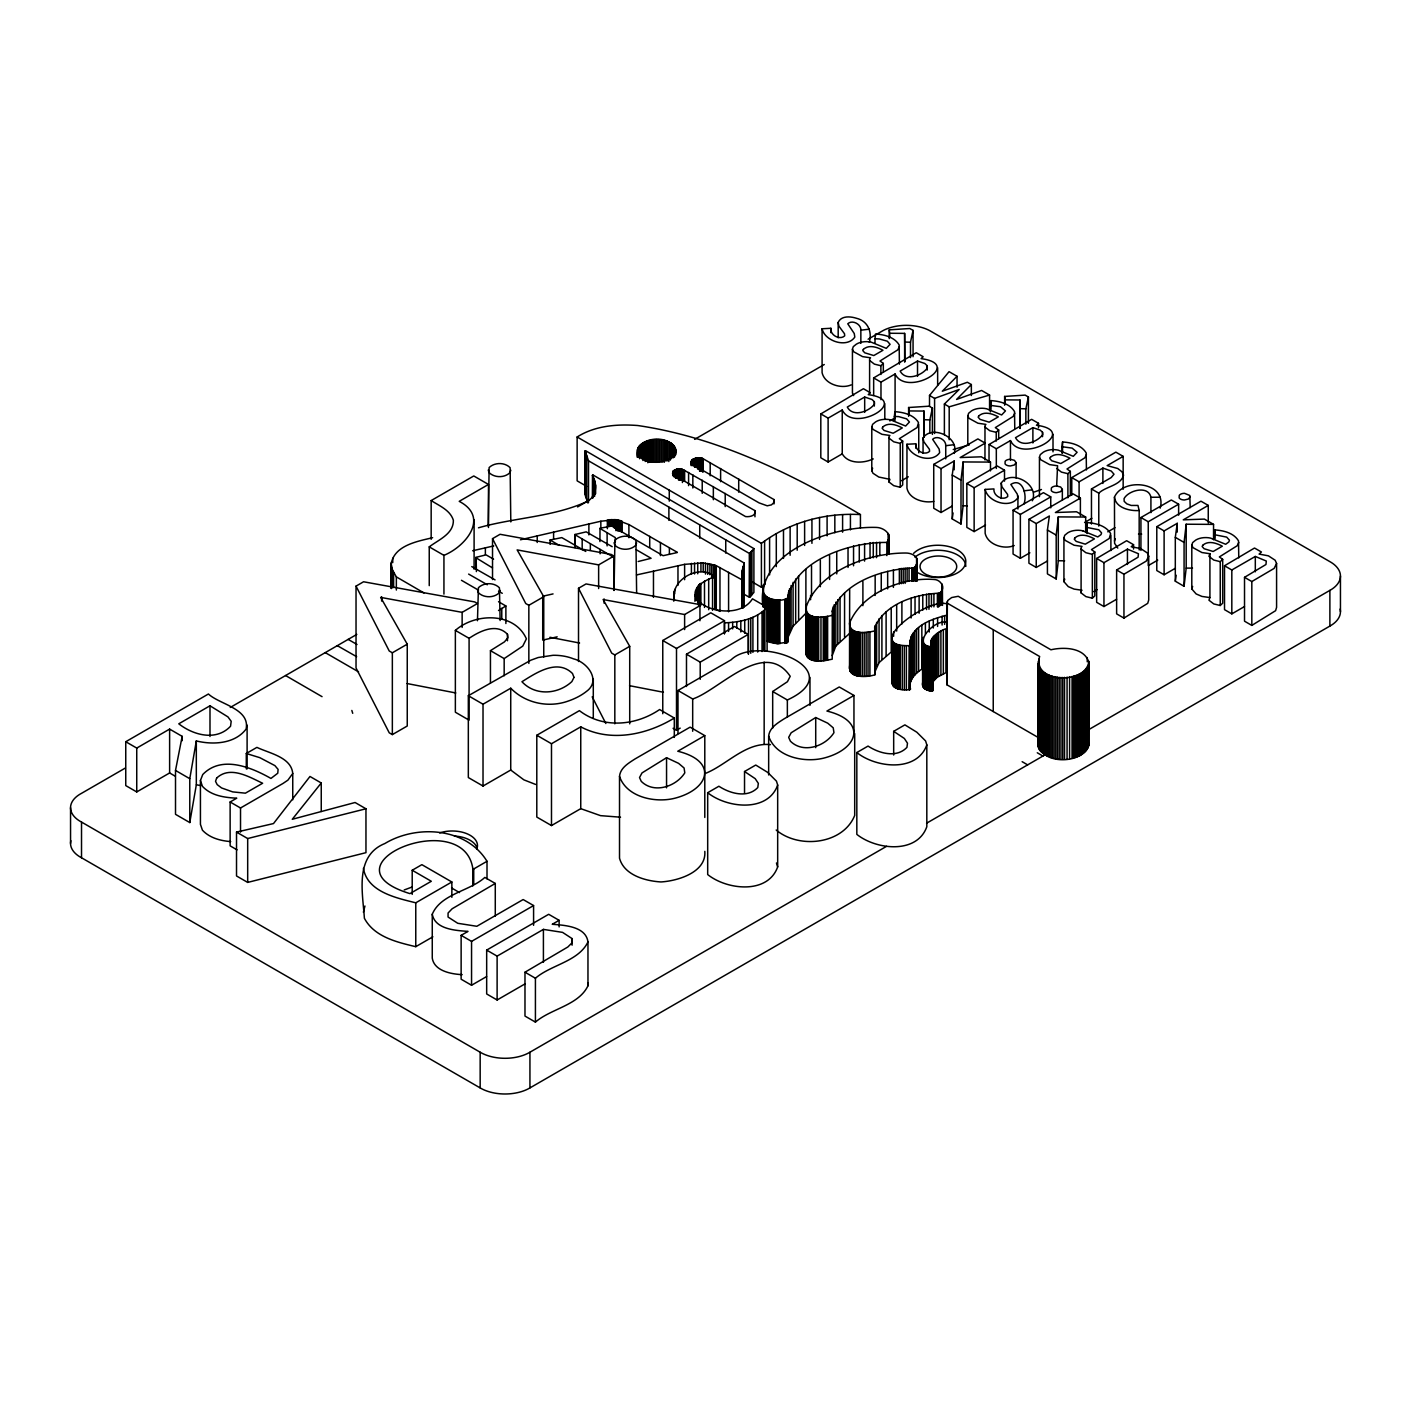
<?xml version="1.0" encoding="UTF-8"?>
<svg xmlns="http://www.w3.org/2000/svg" width="1411" height="1411" viewBox="0 0 1411 1411"><rect width="100%" height="100%" fill="white"/><g stroke="black" fill="none" stroke-linecap="round" stroke-linejoin="round"><path stroke-width="1.5" d="M869.599 393.334L869.617 359.082L870.569 357.794L862.597 356.63L853.637 351.709L852.438 349.187L853.285 346.647L856.301 344.196A13.581 7.831 0 0 1 871.222 342.167L886.284 348.358L890.094 344.319L887.325 341.197L879.3 338.94L875.014 338.763L875.014 343.138M894.362 416.439L894.891 411.677C903.587 412.241 913.711 414.658 918.508 422.612L917.132 427.533L899.336 438.68L902.67 441.079L902.67 484.943L900.236 487.271L893.745 485.666L888.948 481.98L888.965 436.757L889.918 435.47L881.946 434.306L872.986 429.385L871.786 426.863L872.633 424.323L875.649 421.871A13.581 7.831 0 0 1 890.57 419.843L905.633 426.034L909.442 421.995L906.673 418.873L898.648 416.615L894.362 416.439L894.362 420.813M888.948 481.98L889.918 479.334L878.788 477.041L872.986 473.249L871.786 470.727L871.786 426.863M984.966 459.933L984.984 425.681L985.919 424.394L977.946 423.229L968.987 418.309L967.805 415.786L968.634 413.264L971.668 410.795A13.581 7.831 0 0 1 986.589 408.767L1001.651 414.957L1005.461 410.918L1000.47 406.738L990.363 405.363L990.363 411.941M1056.645 486.001L1060.649 487.007L1062.342 489.37L1060.596 491.663L1056.645 492.668A5.556 3.21 0 0 1 1051.283 490.587L1051.371 488.03A5.591 3.228 0 0 1 1056.645 486.001L1057.58 465.753L1049.608 464.607L1040.648 459.686L1039.448 457.164L1040.295 454.624L1043.329 452.173A13.581 7.831 0 0 1 1058.25 450.144L1073.295 456.317L1077.104 452.296L1072.131 448.098L1062.024 446.723L1062.024 453.319M1086.488 531.753L1087.017 522.599C1095.712 523.164 1105.854 525.58 1110.651 533.552L1109.258 538.455L1091.461 549.602L1094.813 552.001L1094.813 595.883L1092.361 598.193L1085.888 596.606L1081.091 592.902L1081.108 547.68L1082.043 546.392L1074.071 545.228L1065.111 540.325L1063.929 537.785L1064.758 535.263L1067.792 532.794A13.581 7.831 0 0 1 1082.713 530.783M1081.091 592.902L1081.108 591.562M1088.816 662.147C1084.83 685.023 1031.723 682.801 1039.642 656.503L946.834 602.92L947.963 600.328L951.667 597.558L958.245 596.289L1050.93 649.783C1063.629 646.82 1084.212 647.402 1088.816 662.147L1088.798 745.061C1082.819 765.556 1036.626 764.921 1038.778 741.022M1088.798 745.061L1088.71 742.909M488.471 527.502L488.471 484.449L459.21 501.346C489.723 517.255 465.983 546.269 443.936 555.352L443.936 594.119M1023.91 504.009C1027.49 495.702 1022.622 476.9 1010.823 484.432L1017.313 494.167L1017.86 497.748C1010.082 509.212 987.735 501.857 985.143 489.405L993.944 488.929C993.009 495.702 1002.727 501.117 1007.771 496.496L1007.56 494.379L1001.986 486.883L1001.228 483.073C1010.787 469.087 1039.572 483.532 1032.358 500.782M593.308 475.154L744.214 563.042L742.309 570.379L741.974 579.798L716.277 565.688L703.207 562.918L684.617 564.347L636.467 574.947M762.945 606.642C754.479 551.348 833.337 525.897 876.443 527.432C883.85 527.555 893.533 534.716 886.849 542.459L886.849 555.617M832.225 611.704C842.279 582.514 882.969 568.968 912.035 568.139C914.804 568.368 916.497 565.282 916.903 562.918C918.914 556.163 911.189 552.953 905.827 553.024C869.017 552.865 818.98 570.361 805.981 607.33L806.104 654.263C809.967 664.299 824.183 660.718 832.225 659.202L832.349 609.94M832.225 655.586L835.841 646.044L849.669 633.345M874.697 627.225L874.943 630.876C867.201 632.692 849.863 635.62 849.475 623.292C861.874 592.691 902.088 577.187 933.87 579.462C940.925 579.48 946.164 588.14 939.726 593.131C915.122 594.225 885.667 603.344 874.697 627.225L874.943 674.758C866.654 677.668 845.965 678.568 850.022 664.122M714.724 609.57L714.724 576.658C699.274 563.06 669.184 580.556 674.546 600.38M892.175 679.396C889.759 689.326 902.917 690.737 909.601 689.626L909.919 642.816C911.7 625.302 932.742 618.829 947.204 615.055L947.204 623.838M714.724 576.658C660.33 596.888 734.073 628.565 752.451 598.811L767.108 607.277C756.508 619.147 739.611 622.286 724.425 622.833L724.425 633.804M820.814 413.917L863.426 388.731L870.305 392.717L868.259 394.639C912.035 400.512 853.743 433.9 842.244 409.984L828.116 418.132L820.814 413.917L820.814 457.781L828.116 462.014L842.244 453.848L842.244 409.984M873.656 377.919L916.268 352.732L923.147 356.718L921.101 358.641C964.877 364.514 906.585 397.902 895.085 373.986L880.975 382.134L873.656 377.919L873.656 395.468M989.023 444.518L1031.617 419.332L1038.514 423.318L1036.468 425.24C1080.244 431.131 1021.934 464.501 1010.452 440.585L996.325 448.751L989.023 444.518L989.023 462.067M945.776 603.626C925.933 598.828 860.163 647.508 910.289 645.603M767.02 641L777.285 643.698L787.691 642.093L787.955 597.611C795.875 559.338 851.609 541.824 886.849 542.459M787.797 641.952L788.432 592.549M946.411 622.145C932.389 619.641 910.412 646.943 933.112 646.785M391.147 588.334L391.147 564.206C394.004 545.369 417.391 541.365 432.63 537.697M931.648 683.189L937.098 677.351L945.917 672.677L945.917 628.812C940.149 630.276 925.246 639.836 933.13 646.344L932.565 690.879L932.83 646.079M875.014 338.763L875.543 334.001C884.238 334.566 894.362 336.982 899.16 344.937L899.407 364.161M990.363 405.363L990.892 400.601C999.588 401.165 1009.729 403.581 1014.527 411.553L1014.774 428.574M1062.024 446.723L1062.554 441.978C1071.249 442.543 1081.39 444.959 1086.188 452.913L1086.435 469.934M1214.36 539.073L1214.906 529.919C1223.584 530.501 1233.725 532.899 1238.523 540.872L1238.77 557.892M952.302 505.985L941.031 512.493L933.729 508.26L933.729 464.395L941.031 468.611L954.171 461.027L952.231 475.084L952.231 518.948L960.997 524.01L960.997 480.146L963.113 461.944L990.487 462.085L990.487 470.868M960.997 524.01L963.113 505.808L963.113 461.944M1047.491 560.943L1036.238 567.451L1028.919 563.218L1028.919 519.354L1036.238 523.569L1049.361 516.003L1047.421 530.042L1047.421 573.907L1056.204 578.969L1056.204 535.104L1058.303 516.902L1085.676 517.043L1085.676 532.406M1056.204 578.969L1058.303 560.767L1058.303 516.902M1175.363 568.263L1164.11 574.771L1156.791 570.555L1156.791 526.673L1164.11 530.906L1177.25 523.322L1175.31 537.362L1175.31 581.226L1184.076 586.306L1184.076 542.424L1186.192 524.222L1213.548 524.381L1213.548 539.725M1184.076 586.306L1186.192 568.104L1186.192 524.222M637.49 449.386C638.619 466.23 670.102 466.106 675.693 451.767C673.752 432.648 632.199 435.752 637.313 457.323M806.334 648.566L806.104 654.263M952.231 518.948L953.06 512.934M1175.31 581.226L1176.139 575.212M777.673 785.063C767.866 812.718 727 808.203 707.687 792.717L707.687 874.555C727 890.041 767.866 894.556 777.673 866.883L777.673 785.063L776.456 781.147L767.69 772.399L755.749 765.044L744.532 771.517L744.532 793.053M926.815 744.885C917.009 772.54 876.16 768.025 856.83 752.557L856.83 834.377C876.16 849.863 917.009 854.378 926.815 826.723L926.815 744.885L925.616 740.969L916.833 732.221L904.892 724.866L893.674 731.339L893.674 755.026M677.985 733.561L677.985 690.49L731.074 659.837C758.271 633.38 851.292 670.419 787.356 699.979L772.681 691.513L772.681 728.111M125.755 741.727L136.744 748.077L169.62 729.099L182.16 736.348L175.511 770.441L175.511 814.323L189.779 822.56L189.779 778.696L196.323 740.934C213.096 745.061 234.861 743.879 246.096 729.081C250.311 708.657 219.463 704.424 208.422 694L125.755 741.727L125.755 785.592L136.744 791.941L169.62 772.963L174.999 776.068M189.779 822.56L196.323 784.798L196.323 740.934M704.812 851.362C706.505 872.227 677.985 880.923 660.983 881.946C645.356 881.011 624.068 875.155 619.517 858.205L619.517 776.385C620.24 767.866 628.565 763.139 635.003 758.959L690.12 727.141L704.794 735.625L704.794 817.445M768.66 774.974L768.66 736.207C769.383 727.706 777.708 722.961 784.163 718.799L839.263 686.981L853.955 695.447L853.955 732.062M468.329 695.729L530.783 660.207L538.173 657.526L553.059 655.286A34.111 19.701 0 0 1 573.536 658.849C587.576 662.27 601.633 680.702 586.2 691.619A62.066 35.839 0 0 1 565.282 702.025C546.216 707.616 524.769 702.537 510.729 688.215L483.021 704.212L468.329 695.729L468.329 777.549L483.021 786.033L510.729 770.036L510.729 688.215M910.501 357.583L910.501 342.238L913.058 330.386L909.795 328.516L889.265 329.839L889.265 338.622M853.955 695.447L826.934 711.056C867.059 720.862 858.893 748.818 824.447 757.936C804.87 763.122 775.785 757.266 768.66 736.207M929.849 433.071L929.849 419.914L932.406 408.079L929.143 406.192L908.613 407.514L908.613 416.298M1025.85 424.182L1025.85 408.837L1028.407 397.002L1025.162 395.115L1004.632 396.438L1004.632 405.222M788.432 636.414L793.088 626.184L805.893 613.291L805.893 569.427M787.92 597.77C781.694 602.709 762.593 600.557 762.945 589.092M921.842 625.285L921.842 669.149C915.422 673.241 907.837 680.843 910.554 689.168M432.86 936.816L415.769 946.675C396.844 942.195 374.232 936.851 364.391 918.279C362.715 892.475 354.408 855.842 384.886 843.513C416.721 824.341 466.353 827.428 487.007 861.292L487.007 878.841M363.403 912.229L364.938 906.003M899.407 346.612L897.784 349.857L879.988 361.004L883.321 363.403L883.321 372.169M1014.774 413.211L1013.133 416.457L995.337 427.604L998.688 430.002L998.688 438.786M1086.435 454.589L1084.794 457.834L1066.998 468.981L1070.349 471.38L1070.349 495.508M1238.77 542.529L1237.147 545.775L1219.351 556.922L1222.684 559.338L1222.684 603.202L1220.25 605.513L1213.76 603.926L1208.962 600.222L1209.915 597.576L1209.915 553.712L1201.943 552.548L1192.983 547.644L1191.801 545.122L1192.648 542.582L1195.664 540.131A13.581 7.831 0 0 1 1210.585 538.102L1225.648 544.276L1228.875 541.93L1229.457 540.237L1226.688 537.115L1214.36 534.681M462.173 974.648C451.273 974.101 434.271 971.085 432.26 958.122L432.26 914.257C440.796 893.798 469.598 891.293 484.837 877.43L495.279 883.445L495.279 916.356M1148.713 556.181L1146.243 561.102L1123.95 574.224L1116.63 569.991L1116.63 613.873L1123.95 618.089L1147.707 603.361L1148.713 600.045L1148.713 556.181L1147.284 552.918L1140.564 548.526L1131.234 546.762L1133.544 544.681L1126.648 540.713L1096.647 558.456L1096.647 602.321L1103.949 606.536L1116.595 599.252M1276.585 563.5L1274.115 568.421L1251.822 581.544L1244.52 577.328L1244.52 621.193L1251.822 625.408L1275.597 610.681L1276.585 607.365L1276.585 563.5L1275.156 560.238L1268.436 555.846L1259.106 554.082L1261.416 552.001L1254.52 548.032L1224.519 565.776L1224.519 609.64L1231.821 613.873L1244.467 606.571M691.249 461.291L691.461 463.372L695.923 466.441L759.065 502.88L767.231 505.808L771.464 504.873L773.845 502.598L773.969 499.565L702.872 458.593L697.969 457.834L693.013 459.298L691.249 461.291L691.249 465.683M871.786 470.727L872.633 468.205M1082.043 590.257L1074.071 589.092L1068.268 586.623L1063.929 581.667L1064.758 579.127M1117.794 548.103L1114.584 543.323L1114.461 497.131C1123.05 477.077 1167.514 481.768 1160.177 508.154M1114.461 541.013L1115.201 538.755M1209.915 597.576L1201.943 596.43L1196.14 593.943L1191.801 588.987L1192.648 586.447M923.217 681.248C920.025 687.245 927.274 691.566 932.495 690.896M587.964 941.948C578.528 961.579 550.925 964.754 535.422 978.246L524.98 972.214L524.98 1016.079L535.422 1022.111C550.925 1008.636 578.528 1005.443 587.964 985.813L587.964 941.948C585.971 926.339 564.312 925.21 552.248 924.293L559.126 920.325L559.126 926.904M488.259 526.038L489.123 467.57C494.591 462.261 504.732 462.173 510.112 467.676L510.817 521.929M477.465 620.734L478.435 587.699C483.902 582.373 494.062 582.284 499.423 587.805L500.129 620.505M614.067 590.063L614.931 540.219C620.399 534.892 630.558 534.804 635.92 540.325L636.626 592.408M1039.642 738.323L946.834 684.758L947.363 601.474M510.817 470.251L509.865 472.738C504.433 478.029 494.361 477.906 489.017 472.544L488.259 470.039M500.129 590.362L499.177 592.849C493.744 598.141 483.691 598.017 478.329 592.655L477.571 590.168M636.626 542.882L635.673 545.369C630.241 550.66 620.187 550.537 614.826 545.175L614.067 542.688M230.699 841.591C220.416 840.78 209.675 837.993 202.426 830.179L200.433 824.359L200.433 780.477L202.743 774.533C221.598 754.938 251.158 767.214 270.947 778.431L277.755 773.228L278.108 769.418L274.916 765.626L259.818 757.672L246.29 753.492L246.29 768.854M1016.114 462.685L1014.35 464.96L1010.417 465.965A5.556 3.21 0 0 1 1005.055 463.884L1005.126 461.344A5.591 3.228 0 0 1 1010.399 459.298L1014.403 460.321L1016.114 462.685L1016.114 478.029M1190.214 496.69L1188.468 498.983L1184.534 499.988A5.556 3.21 0 0 1 1179.155 497.907L1179.243 495.367A5.591 3.228 0 0 1 1184.517 493.321L1189.826 495.473L1190.214 507.66M891.223 608.106L891.223 651.988L879.071 662.606L874.679 672.359M246.29 753.492L256.908 747.371C269.236 753.298 291.301 757.107 292.747 773.493L287.915 780.142L282.941 783.493L240.523 807.992L230.134 801.995L230.134 845.859L237.066 849.863M838.187 337.776L838.187 322.431C841.185 315.482 850.551 316.364 856.495 318.286C867.659 321.002 872.368 331.514 869.299 342.326M923.059 453.284L923.059 437.939C931.771 424.605 959.78 437.075 954.171 453.442M787.691 598.229L787.461 642.375M1209.915 553.712L1208.962 556.357L1213.76 560.061L1220.25 561.649L1222.684 559.338M321.249 782.982L292.271 819.28L355.078 802.506L365.96 808.785L365.96 852.667L247.683 882.404L236.519 875.966L236.519 832.102L273.505 823.565L309.979 776.473L321.249 782.982L321.249 811.501M929.514 406.421L929.514 395.45L949.056 371.675L957.046 376.278L957.046 387.249M672.924 471.415L672.553 473.708L676.927 476.777L745.537 516.567C749.241 517.061 756.384 516.02 754.867 510.588L683.559 469.863L679.167 468.769L674.581 470.11L672.924 471.415L672.924 475.807M749.682 553.377L753.897 548.597L585.494 450.673L585.547 496.125L587.911 503.021M749.788 553.288L749.506 597.312L753.897 592.461L753.897 548.597M957.046 376.278L942.301 391.217L967.382 382.258L971.35 384.55L971.35 395.503M971.35 384.55L956.587 399.436L981.597 390.459L989.57 395.062L989.57 410.425M944.382 434.747L944.382 404.04L959.18 389.471L934.593 398.396L929.514 395.45M880.887 374.497L880.887 365.731L883.321 363.403M900.236 487.271L900.236 443.407L902.67 441.079M996.237 441.096L996.237 432.33L998.688 430.002M1067.898 497.818L1067.898 473.69L1070.349 471.38M1092.361 598.193L1092.361 554.329L1094.813 552.001M749.735 597.206L749.823 553.253M752.01 581.808L761.411 587.241L761.411 543.376C789.578 522.193 825.417 512.599 860.428 514.592L860.428 527.749M761.411 587.241L764.603 584.86M498.506 610.522L505.879 605.972L505.879 623.521M939.832 593.061L939.726 604.102M786.985 598.881L786.827 642.852M786.985 642.746L787.32 598.634M429.244 585.636L429.244 546.868C438.327 539.866 453.778 533.958 453.354 520.218C450.232 510.129 439.385 505.861 431.166 500.57L431.166 539.337M431.166 500.57L473.779 475.966L488.471 484.449M586.659 486.354L577.134 480.851L577.134 436.987C595.036 425.646 617.136 423.935 637.754 425.522C717.405 437.198 791.747 473.743 860.428 514.592M356.031 586.129L363.562 581.773L474.749 601.933L477.465 603.52L462.138 612.356L380.653 597.382L407.25 644.174L407.25 726.012L392.346 734.602L389.242 732.82L356.031 667.95L356.031 586.129L389.242 651L392.346 652.782L407.25 644.174M492.527 579.551L492.527 538.649L500.058 534.293L611.245 554.452L613.961 556.04L613.961 590.486M209.992 705.782L178.774 723.808C193.325 735.184 216.218 741.48 230.557 726.224L231.192 721.303L227.947 716.894L209.992 705.782L209.992 736.507M125.385 768.007L81.521 793.335A33.705 19.454 0 0 0 81.521 822.066L81.521 857.765L480.163 1087.916A34.675 20.019 0 0 0 529.936 1087.916L1329.885 626.078A34.569 19.966 0 0 0 1340.133 609.058M230.275 707.458L356.807 634.403M577.575 506.937L586.958 501.522M694.618 439.368L824.271 364.514M868.118 339.204L881.469 331.497A34.358 19.825 0 0 1 931.225 331.497L1329.885 561.649A34.569 19.966 0 0 1 1329.885 590.38L1329.885 626.078M917.52 361.04L900.147 371.075C905.597 381.517 921.824 375.767 927.292 368.059L927.168 365.678L924.787 363.474L917.52 361.04L917.52 376.384M455.365 630.4L469.087 638.319L469.087 720.157L455.365 712.22L455.365 630.4C475.331 612.674 514.662 612.092 526.391 638.848L522.758 646.115L504.168 658.584L490.446 650.647L490.446 682.959M864.678 397.038L847.305 407.056C852.755 417.515 868.982 411.765 874.45 404.057L874.326 401.676L871.945 399.472L864.678 397.038L864.678 412.382M469.087 638.319C479.863 631.052 496.584 622.727 507.466 634.297L507.889 637.79L504.468 641.864L490.446 650.647M492.527 538.649L525.739 603.52L528.843 605.301L543.746 596.694L517.149 549.902L598.634 564.876L613.961 556.04M578.51 661.494L578.51 588.281L586.041 583.942L697.21 604.102L699.944 605.672L699.944 620.752M889.794 420.919L895.085 417.85L895.085 373.986M230.134 801.995L236.748 798.185C224.561 797.568 211.156 795.769 202.426 786.315L200.433 780.477M699.944 605.672L684.617 614.526L603.114 599.534L629.712 646.344L629.712 723.861M901.523 480.71L908.296 476.795M933.729 464.395L977.876 438.909L985.195 443.125L960.185 457.552L981.333 456.811L990.487 462.085M578.51 588.281L611.721 653.152L614.826 654.933L629.712 646.344M662.764 713.719L662.764 640.506L710.774 612.797L724.513 620.717L724.513 633.645M1032.887 427.639L1015.514 437.675C1020.964 448.116 1037.191 442.384 1042.658 434.659L1042.535 432.277L1040.136 430.073L1032.887 427.639L1032.887 442.983M662.764 640.506L676.504 648.443L724.513 620.717M985.531 525.015L974.137 531.594L966.835 527.379L966.835 483.514L997.207 465.965L1004.509 470.198L1004.509 481.151M620.523 817.198L600.539 815.646L580.75 808.662L551.489 825.558L536.797 817.075L536.797 735.254L579.41 710.65C603.132 728.87 635.744 725.818 659.625 709.539L674.299 718.023L674.299 737.406M966.835 483.514L974.137 487.73L1004.509 470.198M686.487 686.504L686.487 654.193L734.496 626.484L748.218 634.403L748.218 653.787M536.797 735.254L551.489 743.738L580.75 726.841C610.557 742.574 646.732 734.902 674.299 718.023M686.487 654.193L700.209 662.129L748.218 634.403M1029.871 552.812L1020.365 558.297L1013.063 554.064L1013.063 510.2L1043.435 492.668L1050.754 496.884L1050.754 507.854M1071.778 495.138L1071.778 477.588L1115.854 452.155L1123.156 456.37L1123.156 489.282M677.985 690.49L692.678 698.974C718.869 690.543 764.198 637.878 790.213 676.292L787.426 681.725L772.681 691.513M1013.063 510.2L1020.365 514.415L1050.754 496.884M1071.778 477.588L1079.098 481.821L1102.891 468.082L1111.233 471.045L1114.002 474.219L1111.18 477.588L1091.461 488.964L1091.461 524.063M1123.156 456.37L1107.159 465.612L1117.741 468.505L1121.939 471.768L1123.562 475.172C1120.881 485.543 1105.607 486.442 1098.781 493.18L1091.461 488.964M412.206 894.38L412.206 870.252L421.871 864.661L451.855 881.981L451.855 897.325M1028.919 519.354L1073.083 493.868L1080.385 498.083L1080.385 515.632M673.065 728.288L676.504 730.263L680.19 728.129M1080.385 498.083L1055.393 512.528L1076.54 511.77L1085.676 517.043M412.206 870.252L431.307 881.275L409.931 893.622C317.722 865.278 463.143 805.487 472.791 868.418L473.726 868.964L487.007 861.292M666.556 757.707L642.005 772.928L639.518 777.549L641.264 781.359C654.016 794.058 676.116 786.65 684.794 772.858L684.088 768.007L678.585 763.351L666.556 757.707L666.556 787.849M704.794 735.625L677.774 751.234C717.899 761.04 709.733 788.996 675.287 798.115C655.709 803.3 626.625 797.444 619.517 776.385M363.403 868.347C367.407 891.875 396.068 897.872 415.769 902.811L451.855 881.981M1084.583 522.511L1091.902 518.296M495.279 883.445L452.137 908.772L448.081 913.005L448.045 917.027L457.746 923.288L476.83 926.286L523.146 899.548L533.587 905.562L533.587 925.316M1107.794 531.841L1115.007 527.679M1140.935 550.431L1140.935 517.52L1171.306 499.988L1178.626 504.203L1178.626 515.174M705.606 773.334C726.965 764.762 745.802 742.027 770.494 744.638M1140.935 517.52L1148.254 521.735L1178.626 504.203M815.717 717.529L791.165 732.768L788.661 737.371L790.407 741.198C803.176 753.88 825.276 746.472 833.954 732.679L833.231 727.829L827.728 723.173L815.717 717.529L815.717 747.671M1156.791 526.673L1200.955 501.187L1208.257 505.403L1208.257 522.952M1096.647 558.456L1103.949 562.672L1127.442 549.126L1138.412 553.729L1138.095 557.186L1116.63 569.991M707.687 792.717L718.904 786.244C730.016 793.546 747.389 798.503 757.778 787.55L758.342 783.37L755.185 778.643L744.532 771.517M486.601 976.571L471.556 985.248L461.132 979.216L461.132 935.352L468.011 931.383C455.859 930.502 435.099 929.443 432.26 914.257M1208.257 505.403L1183.265 519.848L1204.412 519.089L1213.548 524.381M461.132 935.352L471.556 941.384L533.587 905.562M1093.666 591.632L1097.053 589.675M1157.743 560.132L1148.254 565.617L1148.254 521.735M524.892 983.961L497.113 999.993L486.672 993.961L486.672 950.097L548.685 914.293L559.126 920.325M486.672 950.097L497.113 956.129L543.411 929.39L562.548 932.371L572.09 938.597L572.178 942.654L567.839 946.993L524.98 972.214M856.83 752.557L868.047 746.084C879.159 753.368 896.549 758.342 906.938 747.371L907.485 743.191L904.345 738.464L893.674 731.339M1224.519 565.776L1231.821 569.991L1255.314 556.445L1266.302 561.049L1265.967 564.506L1244.52 577.328M81.521 822.066L480.163 1052.218A34.675 20.019 0 0 0 529.936 1052.218L886.549 846.335M926.586 823.213L1046.75 753.844M1088.551 729.716L1329.885 590.38M677.298 552.548L663.117 555.687L611.757 526.038L600.01 528.243L599.94 541.595M574.877 545.634L574.877 534.54L586.2 531.859L612.198 546.692M851.15 384.903C841.044 389.26 824.553 384.127 822.084 372.627L822.084 328.763L830.885 328.287C829.95 335.06 839.668 340.474 844.713 335.853L844.501 333.737L838.945 326.223L838.187 322.431M1014.209 545.546C1004.085 549.902 987.612 544.769 985.143 533.27L985.143 489.405M873.25 458.91C863.673 463.478 848.152 464.184 842.244 453.848M1041.459 489.511L1034.051 492.051M939.373 593.29L939.109 604.349M404.216 889.953L411.941 887.078M944.382 404.04L949.197 406.827L989.57 395.062M953.236 449.509L969.392 444.818M909.76 689.609L909.919 642.816M236.519 832.102L247.683 838.54L365.96 808.785M592.673 475.084L593.202 497.307M520.483 539.778L600.839 521.223L615.866 519.636L628.9 524.557L677.351 552.336M472.65 550.749L493.762 545.916M553.059 593.908L542.724 596.236L542.724 640.118L557.186 636.837M933.782 501.399C923.94 503.445 909.107 499.159 906.956 488.135L906.956 444.253L915.757 443.795C914.839 450.568 924.54 455.982 929.584 451.361L929.373 449.245L923.817 441.731L923.059 437.939M478.47 527.802C514.468 517.484 554.188 517.008 588.087 500.993C596.782 495.349 597.4 483.673 592.391 475.366M805.981 607.33C805.787 620.505 824.042 617.383 832.225 615.337M550.096 544.417L550.096 540.025L561.807 537.609L585.794 551.454M638.195 561.507L651.088 558.297L636.29 549.743M860.851 343.367L860.851 330.192L869.299 329.169M945.74 458.875L945.74 445.7L954.171 444.677M1023.91 490.852L1032.358 489.811M1139.171 549.973L1139.171 510.5C1130.052 511.258 1115.66 507.889 1114.461 497.131M1139.171 510.5L1137.954 505.438L1131.199 505.455L1126.825 503.85L1124.179 501.346L1124.073 498.612C1128.641 490.093 1148.554 485.155 1150.917 497.272L1160.177 497.201M963.113 505.808L967.329 505.844M1058.303 560.767L1064.617 560.802M1186.192 568.104L1192.507 568.122M1138.501 534.099L1141.658 534.134M889.265 329.839L889.688 333.261L904.627 333.384L904.874 361.78M1004.632 396.438L1005.038 399.877L1019.977 399.983L1020.224 428.38M908.613 407.514L909.037 410.936L923.976 411.06L924.223 437.251M904.874 342.044L910.501 342.238M1020.224 408.643L1025.85 408.837M924.223 419.72L929.849 419.914M1086.488 527.361L1098.816 529.795L1101.585 532.917L1101.003 534.61L1097.776 536.956L1082.713 530.783M880.887 365.731L874.397 364.126L869.599 360.44M996.237 432.33L989.764 430.725L984.966 427.039M900.236 443.407L893.745 441.802L888.948 438.115M1067.898 473.69L1061.425 472.103L1056.627 468.399M1092.361 554.329L1085.888 552.724L1081.091 549.038M196.323 784.798L200.662 785.574M549.92 637.278L579.568 643.028M629.553 685.693L663.435 692.254M407.074 683.541L455.788 692.96M535.669 784.463L523.869 779.842L510.729 770.036M714.425 608.811L719.963 611.404L719.963 567.522M451.555 887.942L459.527 892.581M471.768 566.605L495.067 579.886M493.585 559.162L486.054 554.876L475.983 557.327L476.107 569.197M585.547 496.125L585.159 450.762L588.51 460.815L749.312 553.412L749.453 597.312L742.063 593.131M468.628 574.083L487.324 584.771M498.524 591.174L502.263 593.308M337.317 645.656L356.648 656.697M348.164 639.395L357.018 644.492M1175.31 537.362L1184.076 542.424M952.231 475.084L960.997 480.146M1047.421 530.042L1056.204 535.104M577.134 436.987L761.411 543.376M1037.279 752.769L1042.941 756.049M1022.146 761.693L1027.649 764.868M574.877 534.663L612.868 556.798M429.244 546.868L443.936 555.352M478.276 590.027L461.45 580.291M498.524 601.721L505.879 605.972M358.553 671.865L325.253 652.623M175.511 770.441L189.779 778.696M322.061 696.664L285.569 675.534M391.147 564.206L392.54 570.15L396.35 576.887L424.005 592.955M550.096 540.025L559.25 545.387M492.492 567.892L475.772 557.645M599.94 528.437L615.319 537.609L615.319 541.983M931.93 689.362L933.13 690.208M776.191 830.038C799.12 849.263 843.072 844.378 854.696 815.452L854.696 733.614M592.179 696.822L605.866 723.526M853.637 395.574L852.438 393.052L852.438 349.187M776.456 862.968L777.673 866.883M351.833 710.438L352.715 713.313M906.956 444.253C909.548 456.705 931.895 464.078 939.673 452.614L939.126 449.033L932.636 439.297C937.01 434.958 946.199 439.615 945.74 445.7M822.084 328.763C824.677 341.197 847.023 348.57 854.801 337.106L854.255 333.525L847.764 323.789C852.138 319.45 861.31 324.107 860.851 330.192M587.77 982.656L587.964 985.813M1340.45 576.023L1340.45 611.721M1255.314 556.445L1255.314 571.79M1251.822 581.544L1251.822 625.408M1231.821 569.991L1231.821 613.873M1220.25 561.649L1220.25 605.513M1214.906 529.919L1214.906 538.702M1191.801 545.122L1191.801 588.987M1177.25 523.322L1177.25 532.088M1164.11 530.906L1164.11 574.771M1150.917 497.272L1150.917 512.634M1133.544 544.681L1133.544 549.073M1127.442 549.126L1127.442 564.471M1123.95 574.224L1123.95 618.089M1110.898 535.21L1110.898 550.572M1103.949 562.672L1103.949 606.536M1102.891 468.082L1102.891 483.444M1098.781 493.18L1098.781 526.091M1088.71 661.089L1088.622 746.119M1088.304 665.392L1088.304 747.213M1087.863 666.451L1087.863 748.289M1087.281 667.509L1087.281 749.329M1087.017 522.599L1087.017 533.57M1087.246 657.544L1087.246 661.847M1086.558 668.532L1086.558 750.352M1085.729 669.519L1085.729 751.357M1084.794 670.472L1084.794 752.292M1083.719 671.371L1083.719 753.209M1082.554 672.236L1082.554 754.074M1081.285 673.047L1081.285 754.885M1079.909 673.805L1079.909 755.626M1079.098 481.821L1079.098 499.371M1078.727 674.37L1078.727 756.19M1077.493 674.881L1077.493 756.702M1076.205 675.34L1076.205 757.178M1074.865 675.763L1074.865 757.584M1073.489 676.116L1073.489 757.954M1072.06 676.433L1072.06 758.254M1069.591 676.839L1069.591 758.677M1067.069 677.139L1067.069 758.977M1064.529 677.333L1064.529 759.171M1063.929 537.785L1063.929 581.667M1062.554 441.978L1062.554 452.931M1062.748 677.403L1062.748 759.224M1062.342 489.37L1062.342 500.341M1060.966 677.368L1060.966 759.206M1059.202 677.28L1059.202 759.1M1057.456 677.104L1057.456 758.942M1055.781 676.857L1055.781 758.695M1054.14 676.557L1054.14 758.377M1053.012 434.306L1053.012 451.855M1052.535 676.169L1052.535 757.989M1051.001 675.71L1051.001 757.531M1049.467 675.163L1049.467 756.984M1047.985 674.564L1047.985 756.384M1046.574 673.911L1046.574 755.732M1045.251 673.188L1045.251 755.026M1043.787 672.289L1043.787 754.109M1042.535 432.277L1042.535 436.669M1042.447 671.301L1042.447 753.139M1041.247 670.278L1041.247 752.098M1040.507 669.519L1040.507 751.34M1039.854 668.726L1039.854 750.546M1039.448 457.164L1039.448 496.637M1039.307 667.914L1039.307 749.735M1038.778 659.202L1038.866 748.906M1038.514 423.318L1038.514 427.709M1038.514 666.186L1038.514 748.006M1038.267 661.318L1038.267 747.107M1038.073 663.435L1038.108 746.19M1036.238 523.569L1036.238 567.451M1028.407 397.002L1028.407 423.318M1020.365 514.415L1020.365 558.297M1019.977 399.983L1019.977 428.503M1017.931 495.878L1017.931 509.036M1010.452 440.585L1010.452 460.339M1005.038 399.877L1005.038 404.251M1001.228 483.073L1001.228 498.436M996.325 448.751L996.325 468.487M993.238 629.712L993.238 711.532M990.892 400.601L990.892 409.384M974.137 487.73L974.137 531.594M967.805 415.786L967.805 444.306M954.171 461.027L954.171 469.81M949.197 406.827L949.197 439.721M946.834 602.92L946.834 684.758M944.629 615.602L944.629 624.385M943.342 629.906L943.342 673.77M942.389 585.071L942.513 605.407M942.178 584.489L942.178 604.243M942.107 616.254L942.107 625.038M941.966 584.066L941.966 603.802M941.384 591.28L941.384 604.455M941.031 468.611L941.031 512.493M940.908 631.123L940.908 674.987M940.802 592.161L940.802 605.319M940.537 592.444L940.537 605.601M940.255 592.726L940.255 603.696M939.62 593.184L939.497 604.208M938.95 593.414L938.95 606.589M938.58 593.502L938.58 606.659M938.65 632.428L938.65 676.292M938.192 593.555L938.192 606.712M937.645 367.707L937.645 385.256M937.786 593.59L937.786 606.748M937.38 593.608L937.38 606.783M937.592 617.665L937.592 626.431M937.098 633.486L937.098 677.351M935.669 634.597L935.669 678.462M934.593 398.396L934.593 433.494M934.382 635.761L934.382 679.626M933.906 593.678L933.906 606.853M933.306 619.27L933.306 628.036M933.271 636.978L933.218 690.526M932.406 408.079L932.406 434.394M932.495 645.832L932.354 690.896L932.301 638.248M931.648 639.306L931.648 645.885M931.436 593.766L931.436 606.924M931.172 640.418L931.172 644.792M931.26 646.996L931.26 690.861M930.872 641.494L930.872 645.885M930.325 646.891L930.325 690.773M929.673 646.802L929.673 690.684M929.249 621.069L929.249 632.04M928.967 593.943L928.967 609.287M929.038 646.697L929.038 690.561M928.42 646.538L928.42 690.42M927.821 646.379L927.821 690.244M927.168 365.678L927.168 370.07M927.239 646.185L927.239 690.05M926.533 594.225L926.533 609.57M926.692 645.973L926.692 689.838M926.163 645.727L926.163 689.591M925.669 645.462L925.669 689.326M925.404 623.08L925.404 634.05M925.21 645.18L925.21 689.044M924.769 644.88L924.769 688.744M924.364 644.562L924.364 688.427M923.976 411.06L923.976 437.375M924.011 644.227L924.011 688.092M923.694 643.875L923.694 687.739M923.411 643.522L923.411 687.386M923.217 637.384L923.182 687.016M922.776 594.86L922.776 610.205M922.688 638.954L922.759 686.011M922.565 639.589L922.6 685.376M919.125 595.689L919.125 613.238M918.755 424.288L918.755 452.808M918.596 627.63L918.596 671.495M917.044 560.114L917.079 581.244M916.833 558.738L916.833 580.679M916.55 557.945L916.727 580.274M916.568 629.359L916.568 673.223M916.321 564.911L916.321 580.256M916.039 565.476L916.039 580.821M915.757 443.795L915.757 448.187M915.668 566.023L915.668 581.367M915.245 566.552L915.245 579.709M915.033 596.871L915.033 614.42M914.769 631.158L914.769 675.022M914.222 567.575L914.134 580.803M914.046 567.698L913.834 580.979M913.711 567.875L913.587 581.067M913.464 567.963L913.323 581.156M913.234 633.045L913.234 676.91M913.058 330.386L913.058 356.718M913.129 568.033L913.129 581.191M912.899 568.069L912.688 581.261M912.476 568.122L912.476 581.279M912.247 568.139L912.247 581.297M912.035 568.139L912.035 581.297M911.929 634.985L911.929 678.867M911.294 636.185L911.294 680.067M911.118 598.229L911.118 617.983M910.8 637.419L910.8 681.284M910.113 640.188L910.077 689.538M909.601 645.762L909.442 689.644M909.266 645.779L909.266 689.644M909.037 410.936L909.037 415.328M909.072 568.051L909.072 581.209M907.114 567.998L907.114 581.156M906.373 645.85L906.373 689.714M905.139 568.033L905.139 583.396M904.627 333.384L904.627 361.904M904.31 645.815L904.31 689.697M903.199 568.157L903.199 583.501M902.246 645.691L902.246 689.573M901.894 602.056L901.894 623.997M901.259 568.351L901.259 583.713M900.218 645.48L900.218 689.344M899.53 645.374L899.53 689.238M899.354 568.651L899.354 583.995M898.86 645.233L898.86 689.097M898.207 645.074L898.207 688.938M897.572 644.88L897.572 688.744M896.955 644.668L896.955 688.533M896.673 604.719L896.673 631.052M896.373 644.421L896.373 688.286M895.826 644.157L895.826 688.021M895.332 643.875L895.332 687.757M894.891 411.677L894.891 420.443M894.856 643.575L894.856 687.457M894.415 643.257L894.415 687.122M894.027 642.922L894.027 686.787M893.622 631.969L893.622 636.343M893.674 642.569L893.674 686.434M893.41 569.832L893.41 587.382M893.375 642.199L893.375 686.081M893.11 641.829L893.11 685.693M892.669 641L892.669 684.864M892.175 635.532L892.316 684.018M891.964 636.484L891.911 682.289M889.688 333.261L889.688 337.652M888.948 535.21L889.036 553.87M888.577 534.028L888.807 554.347M888.26 533.446L888.26 553.183M888.119 540.06L888.119 553.218M887.66 571.332L887.66 588.881M886.108 611.845L886.108 655.709M884.803 403.705L884.803 419.049M881.91 615.513L881.91 659.378M881.258 573.395L881.258 590.944M880.975 382.134L880.975 399.683M879.829 542.3L879.829 555.458M879.071 618.741L879.071 662.606M876.548 542.3L876.548 557.662M876.654 622.445L876.654 666.327M875.155 575.723L875.155 595.46M875.014 625.973L874.943 674.758M874.326 401.676L874.326 406.068M873.268 542.459L873.268 557.821M870.04 542.776L870.04 558.121M869.917 631.793L869.917 675.657M868.03 632.093L868.03 675.957M866.125 632.304L866.125 676.169M864.59 543.57L864.59 561.102M864.202 632.428L864.202 676.292M862.897 581.526L862.897 605.654M862.262 632.463L862.262 676.328M860.322 632.41L860.322 676.292M859.546 632.375L859.546 676.239M859.281 544.611L859.281 562.16M858.77 632.287L858.77 676.151M858.011 632.163L858.011 676.045M857.271 632.022L857.271 675.887M856.548 631.846L856.548 675.71M855.842 631.634L855.842 675.516M855.172 631.405L855.172 675.287M854.537 631.158L854.537 675.022M853.92 630.858L853.92 674.74M853.549 546.039L853.549 565.776M853.338 630.558L853.338 674.423M852.72 630.17L852.72 674.035M852.156 629.747L852.156 673.611M851.627 629.306L851.627 673.188M851.168 628.865L851.168 672.73M850.762 628.389L850.762 672.253M850.427 514.504L850.427 529.866M850.41 627.895L850.41 671.759M850.127 627.384L850.127 671.248M850.022 620.24L849.916 670.736M849.669 589.481L849.51 668.691M848.029 547.715L848.029 567.451M844.572 593.255L844.572 637.119M842.596 514.645L842.596 532.194M840.056 597.276L840.056 641.141M837.799 599.675L837.799 643.539M836.741 551.966L836.741 573.907M835.841 602.162L835.841 646.044M834.836 515.191L834.836 532.741M834.183 604.737L834.183 648.601M833.337 606.43L833.337 650.312M832.719 608.176L832.719 652.041M830.885 328.287L830.885 332.679M829.58 555.352L829.58 579.48M828.116 418.132L828.116 462.014M827.622 616.29L827.622 660.172M827.093 516.126L827.093 535.863M826.193 616.572L826.193 660.436M824.747 616.783L824.747 660.648M823.266 616.942L823.266 660.807M820.973 617.066L820.973 660.948M820.338 560.396L820.338 586.711M819.544 517.449L819.544 539.39M818.662 617.083L818.662 660.948M817.269 617.03L817.269 660.895M815.858 616.924L815.858 660.789M814.482 616.748L814.482 660.613M813.812 616.642L813.812 660.507M813.159 616.501L813.159 660.383M812.524 616.342L812.524 660.225M811.942 519.213L811.942 543.341M811.925 616.166L811.925 660.031M811.519 565.582L811.519 596.289M811.343 615.954L811.343 659.819M810.584 595.354L810.584 599.746M810.62 615.637L810.62 659.501M809.932 615.284L809.932 659.166M809.967 677.403L809.967 705.394M809.297 614.914L809.297 658.796M808.697 614.526L808.697 658.39M808.186 614.102L808.186 657.967M807.727 613.662L807.727 657.526M807.321 613.203L807.321 657.067M806.986 612.727L806.986 656.591M806.581 611.968L806.581 655.833M806.334 604.702L806.281 655.057M804.623 521.329L804.623 545.457M798.626 575.794L798.626 619.658M797.197 523.904L797.197 550.219M795.663 579.004L795.663 622.868M793.088 582.32L793.088 626.184M791.095 585.459L791.095 629.341M790.125 526.762L790.125 555.281M789.543 588.687L789.543 632.551M788.872 590.609L788.872 634.474M788.255 594.507L788.255 638.372M787.356 699.979L787.356 717.211M786.65 599.075L786.65 642.94M786.456 599.164L786.262 643.116M786.05 599.305L786.05 643.169M785.839 599.375L785.839 643.24M785.627 599.428L785.398 643.328M785.169 599.499L785.169 643.363M784.939 599.534L784.939 643.398M783.493 529.883L783.493 558.386M779.93 599.851L779.93 643.716M778.607 599.869L778.607 643.733M777.285 599.816L777.285 643.698M776.297 533.711L776.297 566.605M775.979 599.71L775.979 643.575M774.621 599.534L774.621 643.416M773.969 499.565L773.969 503.956M773.299 599.305L773.299 643.187M771.993 599.022L771.993 642.905M770.794 598.705L770.794 642.569M769.595 537.626L769.595 574.93M769.648 598.335L769.648 642.199M768.536 597.911L768.536 641.793M767.99 597.682L767.99 641.546M767.496 597.417L767.496 641.282M767.02 597.135L767.108 651.141M766.579 596.835L766.579 607.806M766.173 596.518L766.173 607.488M765.45 595.865L765.45 606.836M764.903 580.027L764.903 584.401M764.833 595.195L764.833 608.353M764.903 609.623L764.903 651.3M764.603 540.995L764.603 582.672M764.303 594.49L764.303 607.647M764.162 662.076L764.162 743.897M763.862 593.766L763.862 606.924M763.51 584.26L763.51 606.183M763.58 610.892L763.58 650.383M763.069 586.659L763.104 606.871M762.046 612.074L762.046 651.565M757.707 614.808L757.707 652.094M754.867 510.588L754.973 516.814M752.91 617.295L752.91 652.393M751.94 550.89L751.94 594.772M751.163 551.789L751.163 595.654M750.775 618.212L750.775 653.293M750.44 552.583L750.44 596.447M748.518 619.006L748.518 654.087M744.726 620.082L744.726 633.239M744.214 563.042L744.214 606.906M743.103 566.481L743.103 608.159M742.68 568.157L742.68 607.63M742.309 570.379L742.309 607.665M742.063 572.725L741.974 608.317M740.81 620.999L740.81 631.969M738.711 479.017L738.711 492.174M736.789 621.74L736.789 628.318M732.662 622.304L732.662 628.883M728.587 572.319L728.587 611.792M728.57 622.657L728.57 631.44M725.748 539.919L725.748 553.094M725.219 493.427L725.219 506.584M720.615 468.523L720.615 481.68M716.277 565.688L716.277 609.552M715.377 565.3L715.377 609.164M714.425 564.947L714.425 578.104M713.349 486.566L713.349 499.723M713.437 564.629L713.437 577.804M712.555 577.434L712.555 610.328M711.691 564.171L711.691 577.328M710.192 462.596L710.192 475.772M709.892 563.783L709.892 574.736M708.692 579.004L708.692 609.711M707.705 563.395L707.705 574.365M705.465 563.112L705.465 574.083M704.495 581.12L704.495 607.453M703.172 458.751L703.172 471.909M703.207 562.918L703.207 571.702M702.872 458.593L702.872 471.75M702.537 458.452L702.537 471.609M702.184 458.328L702.184 471.486M702.219 480.181L702.219 493.339M701.814 458.205L701.814 471.362M701.426 458.116L701.426 471.274M701.038 458.028L701.038 471.186M700.932 562.83L700.932 571.596M700.844 583.29L700.844 605.213M700.544 457.94L700.544 471.098M700.297 583.66L700.297 605.601M700.209 662.129L700.209 679.344M700.032 457.887L700.032 471.045M699.521 457.834L699.521 471.009M699.733 524.998L699.733 538.155M699.785 584.048L699.785 603.785M699.327 584.454L699.327 604.208M699.009 457.817L699.009 468.787M698.921 584.895L698.921 602.444M698.48 457.817L698.48 468.787M698.216 585.741L698.216 603.291M697.969 457.834L697.969 468.805M697.74 562.848L697.74 573.801M697.616 586.623L697.616 601.986M697.457 457.87L697.457 468.84M696.946 457.922L696.946 466.706M697.14 587.54L697.14 600.698M696.452 458.011L696.452 466.776M695.958 458.099L695.958 466.882M695.746 591.156L695.746 599.94M695.482 458.222L695.482 467.006M695.023 458.363L695.023 467.129M694.953 594.754L694.953 601.333M694.582 458.504L694.582 467.288M694.547 563.007L694.547 573.977M694.159 458.681L694.159 465.26M693.753 458.875L693.753 465.454M693.365 459.069L693.365 465.648M693.013 459.298L693.013 465.877M692.836 474.837L692.836 487.994M692.678 459.527L692.678 463.919M692.678 698.974L692.678 731.268M692.378 459.774L692.378 464.148M692.095 460.021L692.095 464.413M691.866 460.286L691.602 464.995M691.408 460.956L691.408 465.33M691.408 563.342L691.408 574.312M688.586 472.473L688.586 485.631M684.635 470.392L684.635 481.363M684.617 564.347L684.617 579.709M684.617 614.526L684.617 629.588M683.559 469.863L683.559 480.834M682.413 469.387L682.413 482.544M682.024 469.228L682.024 480.199M681.619 469.105L681.619 480.075M681.196 468.999L681.196 479.969M680.755 468.893L680.755 479.863M680.455 468.84L680.455 479.811M680.137 468.805L680.137 479.775M679.82 468.769L679.82 479.74M679.485 468.769L679.485 479.722M679.167 468.769L679.167 479.74M678.762 468.787L678.762 479.758M678.356 468.822L678.356 479.793M677.968 468.875L677.968 477.659M677.968 565.635L677.968 585.371M677.58 468.946L677.58 477.729M677.192 469.034L677.192 477.818M676.821 469.14L676.821 477.923M676.504 648.443L676.504 730.263M676.222 469.352L676.222 478.117M675.746 449.527L675.816 454.659M675.604 448.786L675.604 453.16M675.64 469.581L675.64 478.347M675.322 447.94L675.322 454.518M674.934 447.093L674.934 455.876M675.093 469.828L675.093 476.407M674.581 470.11L674.581 476.689M674.723 589.41L674.723 593.784M674.44 446.282L674.44 457.252M674.105 470.41L674.105 476.989M674.176 591.227L674.176 600.01M673.858 445.506L673.858 456.459M673.664 470.727L673.664 475.119M673.823 593.079L673.77 601.174M673.153 444.73L673.153 457.905M673.276 471.062L673.276 475.454M672.377 444.006L672.377 457.164M671.495 443.319L671.495 458.663M670.93 442.931L670.93 458.293M670.313 442.578L670.313 460.109M669.273 490.181L669.273 501.152M669.396 547.68L669.396 554.258M668.832 441.819L668.832 461.556M668.885 507.219L668.885 520.377M667.28 441.167L667.28 460.903M666.556 440.92L666.556 460.656M665.816 440.708L665.816 460.445M664.334 440.355L664.334 462.279M662.817 440.056L662.817 461.979M661.265 439.826L661.265 461.75M660.436 542.477L660.436 555.634M659.695 439.65L659.695 461.591M658.161 439.544L658.161 461.485M656.626 439.526L656.626 461.468M655.092 439.562L655.092 461.503M653.558 439.685L653.558 461.609M653.469 571.049L653.469 597.382M652.076 439.862L652.076 461.803M650.612 440.109L650.612 462.05M649.713 536.339L649.713 547.292M649.201 440.426L649.201 462.367M647.825 440.814L647.825 462.755M646.485 441.273L646.485 461.009M645.215 441.784L645.215 461.52M644.016 442.349L644.016 459.88M642.887 442.948L642.887 460.497M641.917 443.565L641.917 458.91M641.035 444.2L641.035 457.358M640.241 444.871L640.241 458.028M639.553 445.559L639.553 458.716M638.954 446.264L638.954 457.235M638.442 447.005L638.442 455.771M638.019 447.781L638.019 456.564M637.701 448.592L637.701 457.358M628.9 524.557L628.9 537.732M622.092 521.17L622.092 532.141M621.369 520.871L621.369 531.841M620.611 520.588L620.611 531.559M619.817 520.359L619.817 531.312M618.988 520.148L618.988 531.1M618.141 519.953L618.141 530.924M617.277 519.812L617.277 530.783M615.866 519.636L615.866 530.607M614.826 654.933L614.826 723.843M614.438 519.513L614.438 528.296M612.991 519.477L612.991 526.056M611.545 519.495L611.545 526.074M610.116 519.583L610.116 526.162M608.723 519.724L608.723 526.303M607.347 519.936L607.347 528.719M607.118 532.741L607.118 545.898M604.137 598.952L604.137 603.255M600.839 521.223L600.839 527.802M600.116 549.443L600.116 553.817M598.634 564.876L598.634 588.563M595.618 484.961L595.618 493.744M595.248 482.932L595.248 493.903M594.648 480.922L594.648 496.284M593.819 478.946L593.819 496.496M593.29 679.15L593.29 717.899M593.079 497.007L592.885 475.066L592.726 498.312M592.497 475.172L592.391 497.289M590.345 543.782L590.345 550.361M588.881 523.922L588.881 534.892M588.51 460.815L588.51 502.492M586.729 455.841L586.729 499.706M586.059 453.919L586.059 497.783M585.371 450.638L585.159 494.626M582.179 538.984L582.179 549.955M580.75 726.841L580.75 808.662M575.106 534.452L575 547.644M572.09 938.597L572.09 945.194M553.588 532.123L553.588 538.702M551.489 743.738L551.489 825.558M543.746 596.694L543.746 656.997M543.411 929.39L543.411 962.284M537.221 535.915L537.221 542.494M535.422 978.246L535.422 1022.111M529.936 1052.218L529.936 1087.916M528.843 605.301L528.843 663.435M507.466 634.297L507.466 640.77M504.168 658.584L504.168 675.798M501.769 608.335L501.769 619.306M497.113 956.129L497.113 999.993M485.366 547.838L485.366 554.417M483.021 704.212L483.021 786.033M480.163 1052.218L480.163 1087.916M476.177 558.297L476.389 571.596M475.807 557.451L475.807 568.792M474.096 519.689L474.096 569.215M473.726 868.964L473.726 884.309M472.791 868.418L472.791 885.967M471.556 941.384L471.556 985.248M462.138 612.356L462.138 627.436M415.769 902.811L415.769 946.675M396.35 576.887L396.35 590.045M393.616 572.213L393.616 587.576M392.752 558.245L392.752 562.619M392.54 570.15L392.54 587.699M392.346 652.782L392.346 734.602M391.729 568.051L391.729 587.787M391.341 562.266L391.341 588.581M381.658 596.8L381.658 601.104M292.747 773.493L292.747 799.808M247.683 838.54L247.683 882.404M247.101 725.06L247.101 768.924M240.523 807.992L240.523 832.12M182.16 736.348L182.16 740.722M169.62 729.099L169.62 772.963M136.744 748.077L136.744 791.941M70.55 807.709L70.55 843.408M81.521 857.765A33.705 19.454 0 0 1 70.867 840.709M439.615 832.931A25.257 14.586 0 0 1 467.605 834.007A25.257 14.586 0 0 1 476.636 849.334M454.43 836.053A25.257 14.586 0 0 1 476.636 846.812M913.622 553.324A27.955 16.138 0 0 1 953.871 548.173A27.955 16.138 0 0 1 959.251 571.772A27.955 16.138 0 0 1 918.067 572.813M914.928 557.151A27.955 16.138 0 0 1 946.234 551.013A27.955 16.138 0 0 1 965.794 566.411M216.659 778.078L215.53 781.324L217.188 784.622L221.58 787.955L232.674 791.888L245.408 793.176L262.622 783.246C249.077 776.914 230.134 765.397 216.659 778.078M863.338 349.399L862.809 350.616L864.749 352.803L873.797 355.554L882.969 350.263C877.131 347.141 868.929 344.284 863.338 349.399M882.686 427.074L882.157 428.291L884.097 430.478L893.145 433.23L902.317 427.939C896.479 424.817 888.277 421.96 882.686 427.074M978.687 415.998L978.176 417.215L980.098 419.402L989.164 422.171L998.318 416.862C992.497 413.74 984.296 410.883 978.687 415.998M1050.348 457.358L1049.837 458.593L1051.759 460.78L1060.807 463.531L1069.979 458.24C1064.141 455.118 1055.939 452.243 1050.348 457.358M1074.812 537.997L1074.3 539.214L1076.223 541.401L1085.288 544.17L1094.442 538.879C1088.622 535.739 1080.42 532.882 1074.812 537.997M1202.701 545.316L1202.172 546.551L1204.094 548.72L1213.16 551.489L1222.332 546.198C1216.494 543.076 1208.292 540.201 1202.701 545.316M573.995 677.403L571.878 681.584C558.068 694.424 535.404 696.223 521.947 681.725C536.145 672.871 557.31 658.443 572.496 673.506L573.995 677.403M928.561 575.529A18.343 10.582 0 0 0 956.711 567.028A18.343 10.582 0 0 0 929.884 557.204A18.343 10.582 0 0 0 928.561 575.529"/></g></svg>
